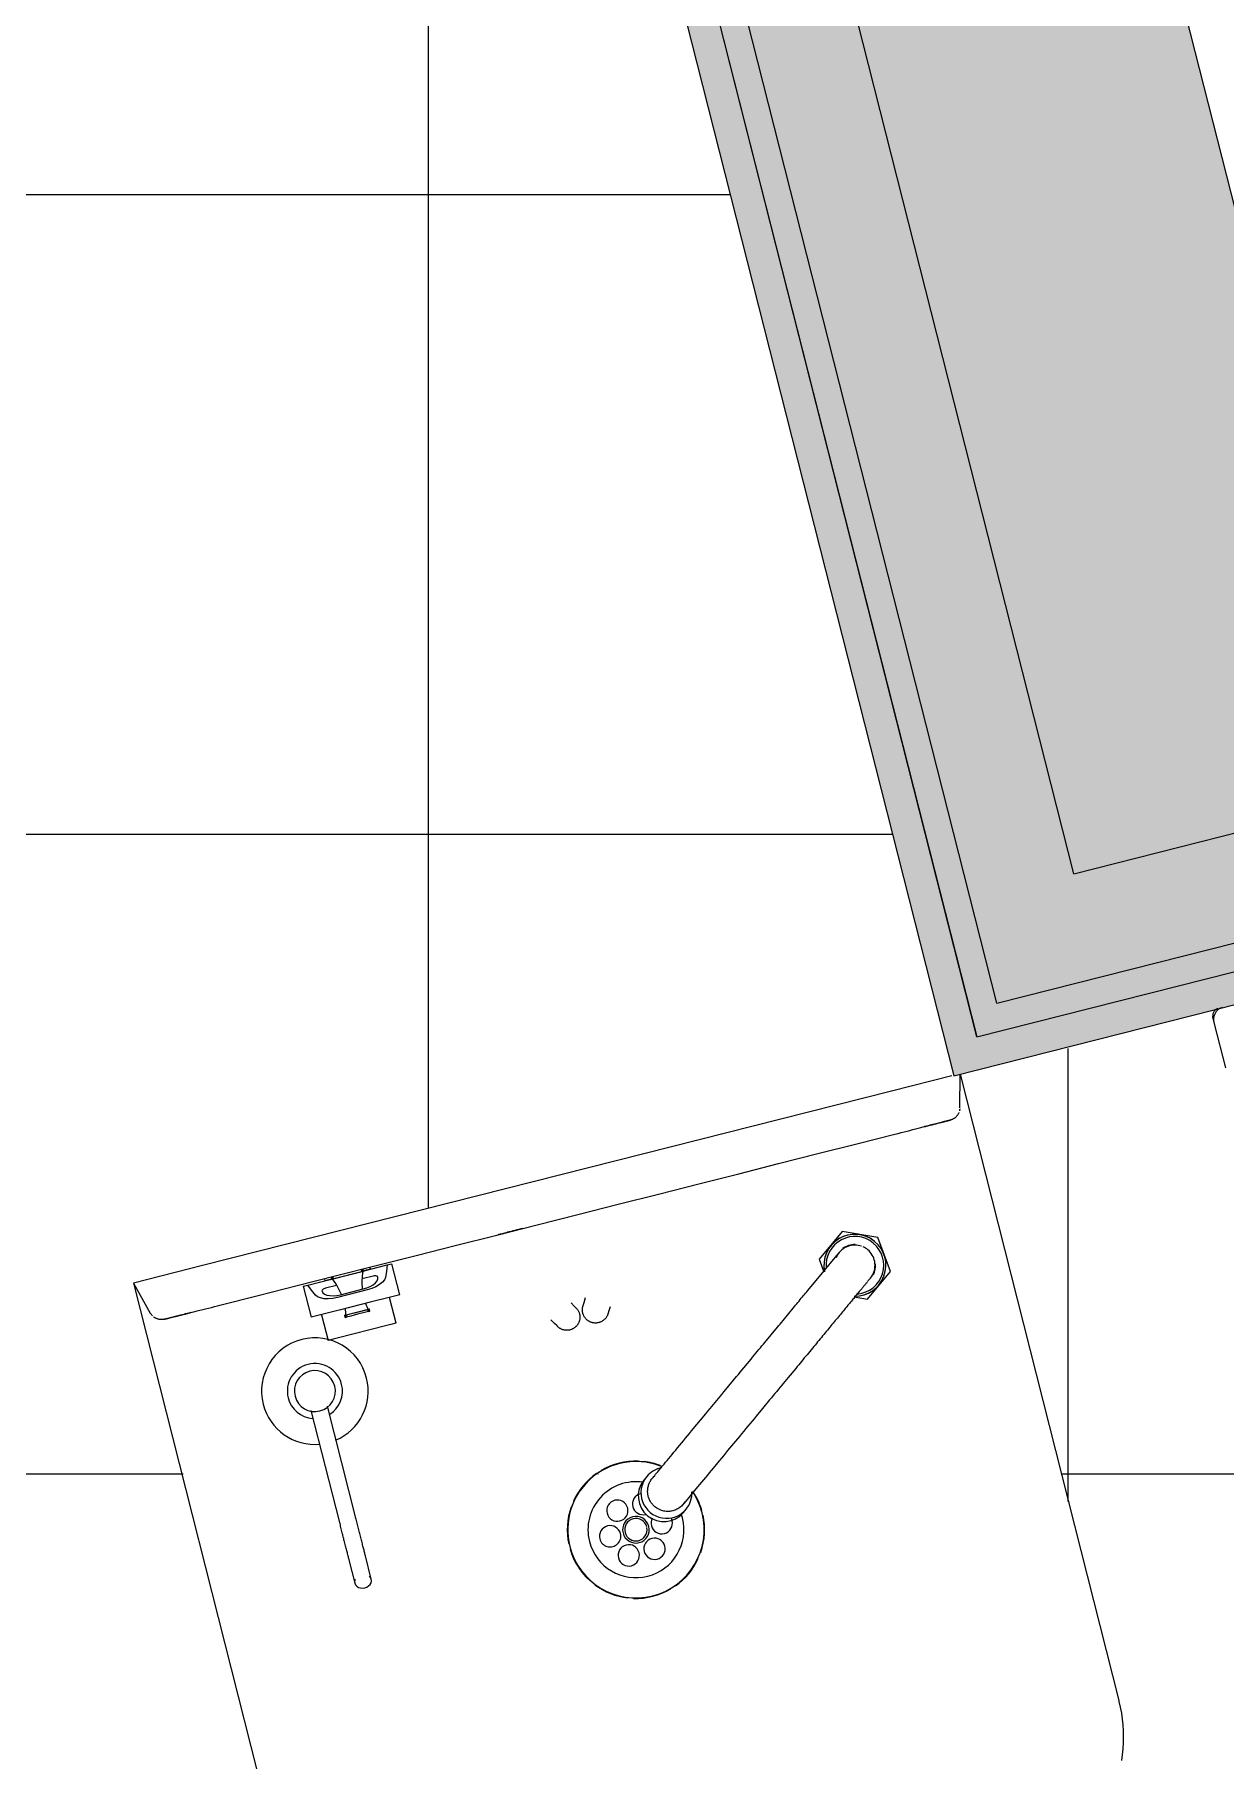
# Model space of a CAD drawing. Header units: metres. Extents: x -227.9 to -140, y 38 to 92.1.
# Drawn here: x -159.485 to -158.926, y 60.466 to 61.275 of the extents above; entities that cross this region are included whole.
import ezdxf

# ---------------------------------------------------------------- set-up
doc = ezdxf.new("R2010")
doc.units = ezdxf.units.M
for name, color, linetype, lineweight in [('A-FLOR-PATT', 7, 'Continuous', 5), ('A-WALL', 7, 'Continuous', 5), ('I-WALL', 7, 'Continuous', 5), ('Q-SPCQ', 7, 'Continuous', 5)]:
    doc.layers.add(name, color=color, linetype=linetype, lineweight=lineweight)

msp = doc.modelspace()

# ---------------------------------------------------------------- hatches: boundary and pattern name
at = {"layer": 'I-WALL', "true_color": 0xaaaaaa}
for points in [[(-159.02187, 60.97836), (-158.87647, 61.01524), (-159.0747, 61.79604), (-159.22009, 61.75913), (-159.07244, 61.17756)], [(-159.04572, 60.86914), (-158.99726, 60.88143), (-159.22009, 61.75913), (-159.26855, 61.74683), (-159.05601, 60.90966)], [(-159.04602, 60.81748), (-159.03342, 60.82067), (-159.26855, 61.74683), (-159.28115, 61.74363), (-159.06942, 60.90966)], [(-159.05736, 60.80119), (-159.04282, 60.80488), (-159.25923, 61.65798), (-159.27378, 61.6543), (-159.08488, 60.90966)], [(-158.99726, 60.88143), (-158.35418, 61.04456), (-158.37874, 61.1415), (-159.02187, 60.97836), (-159.00442, 60.90966)], [(-159.03342, 60.82067), (-158.39037, 60.9838), (-158.40265, 61.03227), (-159.04572, 60.86914)], [(-159.04282, 60.80488), (-158.39977, 60.968), (-158.40297, 60.98061), (-159.04602, 60.81748)], [(-159.05367, 60.78665), (-158.41063, 60.94977), (-158.41431, 60.96432), (-159.05736, 60.80119)]]:
    msp.add_hatch(color=253, dxfattribs=at).paths.add_polyline_path(points)

# ---------------------------------------------------------------- linework, layer by layer
at = {"layer": 'A-FLOR-PATT', "color": 9, "linetype": 'Continuous', "true_color": 0xc0c0c0}
for p, q in [((-159.3, 60.72473), (-159.3, 61.64765)), ((-161.0668, 61.2), (-159.15853, 61.2)), ((-161.37413, 60.9), (-159.08243, 60.9)), ((-159, 60.58699), (-159, 60.79954)), ((-161.37413, 60.6), (-159.41511, 60.6)), ((-159.22055, 60.6), (-159.22049, 60.6)), ((-159.00328, 60.6), (-158.32201, 60.6))]:
    msp.add_line(p, q, dxfattribs=at)
at = {"layer": 'A-WALL'}
for p, q in [((-158.99726, 60.88143), (-159.22009, 61.75913)), ((-159.03342, 60.82067), (-159.26855, 61.74683)), ((-158.99726, 60.88143), (-158.35418, 61.04456)), ((-159.03342, 60.82067), (-158.39037, 60.9838))]:
    msp.add_line(p, q, dxfattribs=at)
at = {"layer": 'I-WALL', "lineweight": 13}
for p, q in [((-158.87647, 61.01524), (-159.0747, 61.79604)), ((-159.28115, 61.74363), (-159.04282, 60.80488)), ((-159.04282, 60.80488), (-159.26292, 61.67252)), ((-159.27378, 61.6543), (-159.05367, 60.78665)), ((-159.04282, 60.80488), (-158.39977, 60.968)), ((-159.05367, 60.78665), (-158.41063, 60.94977))]:
    msp.add_line(p, q, dxfattribs=at)
at = {"layer": 'Q-SPCQ', "color": 9, "lineweight": 9, "true_color": 0xc0c0c0}
for p, q in [((-158.93209, 60.81359), (-158.9316, 60.81165)), ((-158.9316, 60.81165), (-158.9262, 60.79033)), ((-159.05462, 60.78668), (-159.08291, 60.77951)), ((-159.05082, 60.77159), (-159.0506, 60.78743)), ((-158.9761, 60.49367), (-159.05053, 60.78744)), ((-159.08291, 60.77951), (-159.40603, 60.69764)), ((-159.10594, 60.71371), (-159.11676, 60.70064)), ((-159.08921, 60.71087), (-159.10594, 60.71371)), ((-159.0833, 60.69496), (-159.08921, 60.71087)), ((-159.40603, 60.69764), (-159.43835, 60.68945)), ((-159.34506, 60.69142), (-159.33084, 60.69503)), ((-159.34409, 60.69167), (-159.33795, 60.69323)), ((-159.33795, 60.69323), (-159.3318, 60.69478)), ((-159.33179, 60.69479), (-159.32729, 60.69593)), ((-159.33153, 60.69588), (-159.33128, 60.69492)), ((-159.33084, 60.69503), (-159.33108, 60.696)), ((-159.33084, 60.69503), (-159.31933, 60.69794)), ((-159.33044, 60.69513), (-159.33084, 60.69503)), ((-159.33044, 60.69513), (-159.33068, 60.6961)), ((-159.32729, 60.69593), (-159.33044, 60.69513)), ((-159.32729, 60.69593), (-159.32753, 60.6969)), ((-159.31933, 60.69794), (-159.31715, 60.6985)), ((-159.31346, 60.68396), (-159.31715, 60.6985)), ((-159.11676, 60.70064), (-159.11458, 60.69476)), ((-159.09412, 60.68189), (-159.0833, 60.69496)), ((-159.43835, 60.68945), (-159.36385, 60.39543)), ((-159.43835, 60.68945), (-159.43049, 60.6754)), ((-159.35875, 60.68795), (-159.35657, 60.68851)), ((-159.35875, 60.68795), (-159.35507, 60.67341)), ((-159.35657, 60.68851), (-159.34506, 60.69142)), ((-159.34886, 60.69149), (-159.34861, 60.69052)), ((-159.34861, 60.69052), (-159.34411, 60.69166)), ((-159.34546, 60.69132), (-159.34861, 60.69052)), ((-159.34312, 60.68834), (-159.34827, 60.68704)), ((-159.34571, 60.69229), (-159.34546, 60.69132)), ((-159.34506, 60.69142), (-159.34546, 60.69132)), ((-159.34531, 60.69239), (-159.34506, 60.69142)), ((-159.34462, 60.69154), (-159.34486, 60.69251)), ((-159.32876, 60.68621), (-159.34269, 60.68268)), ((-159.34127, 60.684), (-159.33064, 60.68669)), ((-159.32592, 60.6927), (-159.33108, 60.69139)), ((-159.34123, 60.67692), (-159.35068, 60.67453)), ((-159.3273, 60.68045), (-159.34123, 60.67692)), ((-159.32838, 60.67708), (-159.33867, 60.67447)), ((-159.33034, 60.67658), (-159.32771, 60.67725)), ((-159.32857, 60.67703), (-159.32833, 60.67606)), ((-159.32801, 60.67718), (-159.32838, 60.67708)), ((-159.32814, 60.67611), (-159.32838, 60.67708)), ((-159.32771, 60.67725), (-159.32801, 60.67718)), ((-159.32801, 60.67718), (-159.32776, 60.67621)), ((-159.32747, 60.67628), (-159.32771, 60.67725)), ((-159.31785, 60.68284), (-159.3273, 60.68045)), ((-159.31524, 60.67061), (-159.31831, 60.68273)), ((-159.31346, 60.68396), (-159.31785, 60.68284)), ((-159.1003, 60.68294), (-159.09412, 60.68189)), ((-159.35068, 60.67453), (-159.35507, 60.67341)), ((-159.35022, 60.67464), (-159.34715, 60.66252)), ((-159.31952, 60.66953), (-159.34287, 60.66361)), ((-159.33934, 60.6743), (-159.33671, 60.67497)), ((-159.33905, 60.67438), (-159.33934, 60.6743)), ((-159.33934, 60.6743), (-159.3391, 60.67333)), ((-159.33647, 60.674), (-159.3391, 60.67333)), ((-159.3391, 60.67333), (-159.3388, 60.67341)), ((-159.33867, 60.67447), (-159.33905, 60.67438)), ((-159.33905, 60.67438), (-159.3388, 60.67341)), ((-159.3388, 60.67341), (-159.33843, 60.6735)), ((-159.33867, 60.67447), (-159.33843, 60.6735)), ((-159.33824, 60.67355), (-159.33848, 60.67452)), ((-159.3367, 60.67497), (-159.33353, 60.67578)), ((-159.33328, 60.67481), (-159.33646, 60.674)), ((-159.33353, 60.67578), (-159.33035, 60.67658)), ((-159.33011, 60.67561), (-159.33328, 60.67481)), ((-159.32747, 60.67628), (-159.3301, 60.67561)), ((-159.32814, 60.67611), (-159.32776, 60.67621)), ((-159.32776, 60.67621), (-159.32747, 60.67628)), ((-159.31761, 60.67001), (-159.31952, 60.66953)), ((-159.31535, 60.67058), (-159.31761, 60.67001)), ((-159.34478, 60.66313), (-159.34704, 60.66255)), ((-159.34287, 60.66361), (-159.34478, 60.66313)), ((-159.35513, 60.62975), (-159.34182, 60.57722)), ((-159.33407, 60.57919), (-159.34738, 60.63171)), ((-159.19767, 60.59871), (-159.19893, 60.59719)), ((-159.18044, 60.58188), (-159.17918, 60.5834)), ((-159.33737, 60.55963), (-159.33459, 60.54868)), ((-159.32684, 60.55065), (-159.32961, 60.56159))]:
    msp.add_line(p, q, dxfattribs=at)
at = {"layer": 'Q-SPCQ', "color": 9, "lineweight": 9, "true_color": 0xc0c0c0, "flags": 128}
for points in [[(-159.08122, 60.7593), (-159.07976, 60.75967), (-159.07833, 60.76003), (-159.07693, 60.76039), (-159.07555, 60.76074), (-159.07421, 60.76108), (-159.07289, 60.76141), (-159.07161, 60.76174), (-159.07036, 60.76205), (-159.06916, 60.76236), (-159.06799, 60.76266), (-159.06686, 60.76294), (-159.06578, 60.76322), (-159.06475, 60.76348), (-159.06376, 60.76373), (-159.06282, 60.76397), (-159.06193, 60.76419), (-159.06109, 60.7644), (-159.0603, 60.7646), (-159.05957, 60.76479), (-159.05889, 60.76496), (-159.05827, 60.76512), (-159.05771, 60.76526), (-159.0572, 60.76539), (-159.05676, 60.7655), (-159.05637, 60.7656), (-159.05605, 60.76568), (-159.05578, 60.76575), (-159.05558, 60.7658), (-159.05544, 60.76584), (-159.05536, 60.76586), (-159.05534, 60.76586)], [(-159.05534, 60.76586), (-159.05536, 60.76586), (-159.05542, 60.76584), (-159.05552, 60.76582), (-159.05565, 60.76578), (-159.05583, 60.76574), (-159.05604, 60.76568)], [(-159.05123, 60.76949), (-159.05132, 60.76926), (-159.05142, 60.76905), (-159.05153, 60.76883), (-159.05165, 60.76862), (-159.05178, 60.76842), (-159.05191, 60.76822), (-159.05205, 60.76803), (-159.0522, 60.76784), (-159.05236, 60.76766), (-159.05252, 60.76748), (-159.0527, 60.76732), (-159.05287, 60.76715), (-159.05306, 60.767), (-159.05325, 60.76685), (-159.05344, 60.76671), (-159.05364, 60.76658), (-159.05385, 60.76646), (-159.05406, 60.76635), (-159.05428, 60.76624), (-159.0545, 60.76614), (-159.05472, 60.76605), (-159.05495, 60.76598), (-159.05518, 60.76591), (-159.05534, 60.76586)], [(-159.05084, 60.77112), (-159.05087, 60.77088), (-159.05091, 60.77064), (-159.05095, 60.7704), (-159.05101, 60.77017)], [(-159.3979, 60.67907), (-159.37987, 60.68364), (-159.3616, 60.68826), (-159.34315, 60.69294), (-159.32453, 60.69766), (-159.30577, 60.70241), (-159.28691, 60.70719), (-159.26797, 60.71199), (-159.24898, 60.7168), (-159.22998, 60.72161), (-159.211, 60.72642), (-159.19206, 60.73122), (-159.1732, 60.736), (-159.15444, 60.74075), (-159.13582, 60.74547), (-159.11736, 60.75015), (-159.09911, 60.75477), (-159.08122, 60.7593)], [(-159.05629, 60.76562), (-159.05658, 60.76555), (-159.0569, 60.76547), (-159.05726, 60.76537), (-159.05766, 60.76527), (-159.05809, 60.76517), (-159.05855, 60.76505), (-159.05905, 60.76492), (-159.05958, 60.76479), (-159.06015, 60.76464), (-159.06074, 60.76449), (-159.06137, 60.76433), (-159.06202, 60.76417), (-159.0627, 60.764), (-159.06341, 60.76382), (-159.06415, 60.76363), (-159.06491, 60.76344), (-159.06569, 60.76324), (-159.0665, 60.76303), (-159.06733, 60.76282), (-159.06748, 60.76279)], [(-159.19501, 60.59794), (-159.19467, 60.59835), (-159.1943, 60.59879), (-159.1939, 60.59928), (-159.19347, 60.5998), (-159.19301, 60.60036), (-159.19251, 60.60096), (-159.19198, 60.6016), (-159.19142, 60.60228), (-159.19082, 60.603), (-159.19019, 60.60376), (-159.18953, 60.60456), (-159.18883, 60.6054), (-159.18811, 60.60627), (-159.18735, 60.60719), (-159.18657, 60.60813), (-159.18577, 60.60911), (-159.18493, 60.61011), (-159.18408, 60.61114), (-159.1832, 60.6122), (-159.1823, 60.61328), (-159.18139, 60.61439), (-159.18046, 60.61551), (-159.17952, 60.61665), (-159.17856, 60.6178), (-159.1776, 60.61897), (-159.17662, 60.62015), (-159.17, 60.62815), (-159.16898, 60.62938), (-159.16796, 60.63061), (-159.16248, 60.63722), (-159.16151, 60.6384), (-159.16055, 60.63955), (-159.15556, 60.64559), (-159.15469, 60.64663), (-159.15384, 60.64766), (-159.14875, 60.65381), (-159.14799, 60.65472), (-159.14725, 60.65563), (-159.14651, 60.65652), (-159.14578, 60.6574), (-159.14506, 60.65827), (-159.14434, 60.65913), (-159.14364, 60.65998), (-159.14294, 60.66083), (-159.14225, 60.66166), (-159.13639, 60.66873), (-159.13576, 60.6695), (-159.13513, 60.67026), (-159.12895, 60.67773), (-159.12839, 60.67841), (-159.12783, 60.67908), (-159.12728, 60.67974), (-159.12674, 60.6804), (-159.1262, 60.68105), (-159.12567, 60.68169), (-159.12515, 60.68232), (-159.12463, 60.68294), (-159.12412, 60.68356), (-159.12361, 60.68417), (-159.12312, 60.68477), (-159.12263, 60.68536), (-159.12214, 60.68595), (-159.11447, 60.69521), (-159.10927, 60.70149), (-159.10743, 60.70371), (-159.10733, 60.70384)], [(-159.31933, 60.69794), (-159.31967, 60.69504), (-159.3202, 60.69211)], [(-159.35302, 60.68379), (-159.35489, 60.68612), (-159.35657, 60.68851)], [(-159.34827, 60.68704), (-159.34869, 60.68691), (-159.34908, 60.68674), (-159.34942, 60.68654), (-159.34969, 60.68632), (-159.34987, 60.68609), (-159.34997, 60.68587), (-159.34996, 60.68566)], [(-159.34996, 60.68566), (-159.34956, 60.6849), (-159.34879, 60.68428), (-159.34769, 60.68382), (-159.34632, 60.68356), (-159.34473, 60.6835), (-159.34302, 60.68365), (-159.34127, 60.684)], [(-159.33064, 60.68669), (-159.32893, 60.68722), (-159.32735, 60.68791), (-159.32599, 60.68871), (-159.3249, 60.6896), (-159.32415, 60.69052), (-159.32377, 60.69143), (-159.32378, 60.69229)], [(-159.3202, 60.69211), (-159.32068, 60.69098), (-159.32162, 60.68983), (-159.32297, 60.68873), (-159.32467, 60.68772), (-159.32664, 60.68687), (-159.32876, 60.68621)], [(-159.32378, 60.69229), (-159.32388, 60.69248), (-159.32407, 60.69263), (-159.32434, 60.69274), (-159.32468, 60.69281), (-159.32507, 60.69282), (-159.32549, 60.69278), (-159.32592, 60.6927)], [(-159.09399, 60.69024), (-159.09414, 60.69006), (-159.0943, 60.68987), (-159.09447, 60.68967), (-159.09464, 60.68946), (-159.09482, 60.68924), (-159.09501, 60.68901), (-159.09521, 60.68877), (-159.09542, 60.68852), (-159.09564, 60.68826), (-159.09586, 60.68799), (-159.0961, 60.6877), (-159.09634, 60.68741), (-159.09659, 60.68711), (-159.09684, 60.6868), (-159.09711, 60.68648), (-159.09738, 60.68615), (-159.09767, 60.68581), (-159.09796, 60.68546), (-159.09826, 60.6851), (-159.09856, 60.68473), (-159.09888, 60.68435), (-159.0992, 60.68396), (-159.09953, 60.68356), (-159.09987, 60.68315), (-159.10021, 60.68273), (-159.10057, 60.6823), (-159.10093, 60.68187), (-159.1013, 60.68142), (-159.10168, 60.68096), (-159.10206, 60.6805), (-159.10246, 60.68002), (-159.10286, 60.67954), (-159.10326, 60.67905), (-159.10368, 60.67855), (-159.1041, 60.67804), (-159.10453, 60.67752), (-159.10497, 60.67699), (-159.10541, 60.67645), (-159.10586, 60.67591), (-159.10632, 60.67535), (-159.10679, 60.67479), (-159.10726, 60.67422), (-159.10774, 60.67364), (-159.10823, 60.67305), (-159.10872, 60.67246), (-159.10922, 60.67185), (-159.10973, 60.67124), (-159.11024, 60.67062), (-159.11076, 60.66999), (-159.11129, 60.66936), (-159.11182, 60.66871), (-159.11236, 60.66806), (-159.1129, 60.6674), (-159.11346, 60.66674), (-159.11401, 60.66606), (-159.11458, 60.66538), (-159.11515, 60.66469), (-159.11573, 60.664), (-159.11631, 60.66329), (-159.1169, 60.66258), (-159.11749, 60.66186), (-159.11809, 60.66114), (-159.1187, 60.66041), (-159.11931, 60.65967), (-159.11993, 60.65892), (-159.12055, 60.65817), (-159.12118, 60.65741), (-159.12181, 60.65665), (-159.12245, 60.65588), (-159.12309, 60.6551), (-159.12374, 60.65432), (-159.1244, 60.65353), (-159.12506, 60.65273), (-159.12572, 60.65192), (-159.12639, 60.65111), (-159.12707, 60.65029), (-159.12776, 60.64947), (-159.13136, 60.64511), (-159.13209, 60.64423), (-159.13283, 60.64333), (-159.13359, 60.64243), (-159.13435, 60.64151), (-159.13512, 60.64057), (-159.1359, 60.63963), (-159.1367, 60.63867), (-159.13751, 60.63769), (-159.13833, 60.6367), (-159.13916, 60.63569), (-159.14001, 60.63466), (-159.14329, 60.63071), (-159.14635, 60.62701), (-159.14731, 60.62585), (-159.15017, 60.6224), (-159.15117, 60.62119), (-159.15218, 60.61997), (-159.15319, 60.61874), (-159.15421, 60.61751), (-159.15695, 60.61421), (-159.1597, 60.61088), (-159.1607, 60.60968), (-159.16168, 60.60849), (-159.16266, 60.60731), (-159.16363, 60.60613), (-159.16653, 60.60264), (-159.16744, 60.60153), (-159.16835, 60.60044), (-159.16923, 60.59938), (-159.17198, 60.59605), (-159.17455, 60.59295), (-159.17729, 60.58963), (-159.1793, 60.58721), (-159.18042, 60.58586)], [(-159.42378, 60.67251), (-159.42374, 60.67252), (-159.42365, 60.67254), (-159.4235, 60.67258), (-159.42328, 60.67264), (-159.423, 60.67271), (-159.42266, 60.67279), (-159.42226, 60.67289), (-159.42181, 60.67301), (-159.42129, 60.67314), (-159.42071, 60.67329), (-159.42008, 60.67345), (-159.41939, 60.67362), (-159.41865, 60.67381), (-159.41785, 60.67401), (-159.417, 60.67423), (-159.41609, 60.67446), (-159.41514, 60.6747), (-159.41414, 60.67495), (-159.4131, 60.67522), (-159.412, 60.67549), (-159.41087, 60.67578), (-159.40969, 60.67608), (-159.40848, 60.67639), (-159.40722, 60.6767), (-159.40593, 60.67703), (-159.40461, 60.67737), (-159.40326, 60.67771), (-159.40187, 60.67806), (-159.40046, 60.67842), (-159.39903, 60.67878), (-159.3979, 60.67907)], [(-159.34269, 60.68268), (-159.34487, 60.68225), (-159.347, 60.68207), (-159.34897, 60.68214), (-159.35069, 60.68246), (-159.35206, 60.68302), (-159.35302, 60.68379)], [(-159.23305, 60.68012), (-159.23163, 60.67866), (-159.23087, 60.67788), (-159.23074, 60.67775)], [(-159.23074, 60.67775), (-159.23057, 60.67757), (-159.23041, 60.67738), (-159.23026, 60.67719), (-159.23011, 60.67699), (-159.22998, 60.67678), (-159.22985, 60.67657), (-159.22973, 60.67636), (-159.22961, 60.67614), (-159.22951, 60.67592), (-159.22942, 60.67569), (-159.22933, 60.67546), (-159.22926, 60.67523), (-159.22919, 60.67499), (-159.22913, 60.67475), (-159.22909, 60.67451), (-159.22905, 60.67426), (-159.22902, 60.67402), (-159.22901, 60.67377), (-159.229, 60.67353), (-159.229, 60.67328), (-159.22901, 60.67304), (-159.22903, 60.67279), (-159.22906, 60.67255), (-159.22911, 60.67231), (-159.22916, 60.67206), (-159.22922, 60.67183), (-159.22929, 60.67159), (-159.22937, 60.67136), (-159.22945, 60.67113), (-159.22955, 60.6709), (-159.22966, 60.67068), (-159.22977, 60.67046), (-159.2299, 60.67025), (-159.23003, 60.67004), (-159.23017, 60.66984), (-159.23032, 60.66965), (-159.23048, 60.66946), (-159.23064, 60.66927), (-159.23081, 60.6691), (-159.23086, 60.66905)], [(-159.22335, 60.67095), (-159.22358, 60.67102), (-159.22381, 60.6711), (-159.22404, 60.6712), (-159.22427, 60.67129), (-159.22449, 60.6714), (-159.2247, 60.67152), (-159.22492, 60.67165), (-159.22512, 60.67178), (-159.22532, 60.67192), (-159.22552, 60.67207), (-159.22571, 60.67223), (-159.22589, 60.67239), (-159.22606, 60.67257), (-159.22623, 60.67274), (-159.22639, 60.67293), (-159.22655, 60.67312), (-159.22669, 60.67332), (-159.22683, 60.67352), (-159.22696, 60.67373), (-159.22708, 60.67395), (-159.2272, 60.67417), (-159.2273, 60.67439), (-159.22739, 60.67462), (-159.22748, 60.67485), (-159.22756, 60.67508), (-159.22762, 60.67532), (-159.22768, 60.67556), (-159.22773, 60.6758), (-159.22777, 60.67604), (-159.22779, 60.67629), (-159.22781, 60.67653), (-159.22782, 60.67678), (-159.22782, 60.67702), (-159.22781, 60.67727), (-159.22779, 60.67751), (-159.22776, 60.67776), (-159.22772, 60.678), (-159.22767, 60.67824), (-159.22761, 60.67848), (-159.22759, 60.67854)], [(-159.22759, 60.67854), (-159.22746, 60.67901), (-159.22707, 60.68039), (-159.22642, 60.6827)], [(-159.21485, 60.67838), (-159.21541, 60.67642), (-159.2157, 60.67538), (-159.21575, 60.6752)], [(-159.42952, 60.67411), (-159.42968, 60.67429), (-159.42984, 60.67447), (-159.42999, 60.67465), (-159.43014, 60.67485), (-159.43027, 60.67504), (-159.4304, 60.67525), (-159.43049, 60.6754)], [(-159.42378, 60.67251), (-159.42401, 60.67246), (-159.42425, 60.67241), (-159.42448, 60.67238), (-159.42472, 60.67235), (-159.42496, 60.67233), (-159.4252, 60.67233), (-159.42544, 60.67233), (-159.42568, 60.67234), (-159.42592, 60.67236), (-159.42616, 60.6724), (-159.42639, 60.67244), (-159.42663, 60.67249), (-159.42686, 60.67255), (-159.42709, 60.67262), (-159.42732, 60.67269), (-159.42754, 60.67278), (-159.42776, 60.67288), (-159.42798, 60.67298), (-159.42819, 60.6731), (-159.42839, 60.67322), (-159.4286, 60.67335), (-159.42879, 60.67349), (-159.42898, 60.67363)], [(-159.41164, 60.67559), (-159.41247, 60.67537), (-159.41328, 60.67517), (-159.41407, 60.67497), (-159.41483, 60.67478), (-159.41557, 60.67459), (-159.41629, 60.67441), (-159.41698, 60.67423), (-159.41764, 60.67407), (-159.41827, 60.67391), (-159.41887, 60.67375), (-159.41944, 60.67361), (-159.41998, 60.67347), (-159.42048, 60.67335), (-159.42095, 60.67323), (-159.42139, 60.67312), (-159.42179, 60.67301), (-159.42216, 60.67292), (-159.42249, 60.67284), (-159.42278, 60.67276), (-159.42304, 60.6727), (-159.42326, 60.67264), (-159.42344, 60.6726), (-159.42358, 60.67256), (-159.42368, 60.67253), (-159.42375, 60.67252), (-159.42378, 60.67251)], [(-159.23955, 60.66917), (-159.23989, 60.66951), (-159.24089, 60.67054), (-159.24256, 60.67226)], [(-159.23086, 60.66905), (-159.23104, 60.66888), (-159.23122, 60.66872), (-159.23142, 60.66857), (-159.23162, 60.66842), (-159.23182, 60.66828), (-159.23203, 60.66816), (-159.23224, 60.66804), (-159.23246, 60.66792), (-159.23269, 60.66782), (-159.23291, 60.66773), (-159.23314, 60.66764), (-159.23338, 60.66757), (-159.23362, 60.6675), (-159.23385, 60.66744), (-159.2341, 60.6674), (-159.23434, 60.66736), (-159.23458, 60.66733), (-159.23483, 60.66731), (-159.23507, 60.66731), (-159.23532, 60.66731), (-159.23557, 60.66732), (-159.23581, 60.66734), (-159.23606, 60.66737), (-159.2363, 60.66742), (-159.23654, 60.66747), (-159.23678, 60.66753), (-159.23701, 60.6676), (-159.23725, 60.66768), (-159.23748, 60.66776), (-159.2377, 60.66786), (-159.23792, 60.66797), (-159.23814, 60.66808), (-159.23835, 60.66821), (-159.23856, 60.66834), (-159.23876, 60.66848), (-159.23896, 60.66863), (-159.23915, 60.66879), (-159.23933, 60.66895), (-159.23951, 60.66912), (-159.23955, 60.66917)], [(-159.21575, 60.6752), (-159.21583, 60.67496), (-159.21591, 60.67473), (-159.216, 60.6745), (-159.2161, 60.67428), (-159.2162, 60.67406), (-159.21632, 60.67384), (-159.21645, 60.67363), (-159.21658, 60.67342), (-159.21672, 60.67322), (-159.21687, 60.67303), (-159.21703, 60.67284), (-159.2172, 60.67265), (-159.21737, 60.67248), (-159.21755, 60.67231), (-159.21773, 60.67215), (-159.21792, 60.67199), (-159.21812, 60.67185), (-159.21833, 60.67171), (-159.21854, 60.67158), (-159.21875, 60.67146), (-159.21897, 60.67135), (-159.21919, 60.67124), (-159.21942, 60.67115), (-159.21965, 60.67106), (-159.21988, 60.67099), (-159.22012, 60.67092), (-159.22036, 60.67086), (-159.2206, 60.67081), (-159.22084, 60.67078), (-159.22109, 60.67075), (-159.22133, 60.67073), (-159.22158, 60.67072), (-159.22182, 60.67072), (-159.22207, 60.67073), (-159.22232, 60.67075), (-159.22256, 60.67078), (-159.2228, 60.67083), (-159.22304, 60.67088), (-159.22328, 60.67093), (-159.22335, 60.67095)], [(-159.34182, 60.57722), (-159.34168, 60.57663), (-159.34152, 60.57603), (-159.34137, 60.57543), (-159.34122, 60.57482), (-159.34106, 60.57421), (-159.3409, 60.57359), (-159.34075, 60.57297), (-159.34059, 60.57235), (-159.34043, 60.57173), (-159.34028, 60.57111), (-159.34012, 60.5705), (-159.33996, 60.56988), (-159.33981, 60.56927), (-159.33966, 60.56866), (-159.3395, 60.56806), (-159.33935, 60.56747), (-159.3392, 60.56688), (-159.33906, 60.5663), (-159.33891, 60.56573), (-159.33877, 60.56517), (-159.33863, 60.56462), (-159.3385, 60.56409), (-159.33836, 60.56356), (-159.33824, 60.56306), (-159.33811, 60.56256), (-159.33799, 60.56208), (-159.33787, 60.56162), (-159.33776, 60.56117), (-159.33765, 60.56074), (-159.33755, 60.56033), (-159.33745, 60.55994), (-159.33737, 60.55963)], [(-159.32961, 60.56159), (-159.32971, 60.56196), (-159.32981, 60.56236), (-159.32991, 60.56277), (-159.33002, 60.5632), (-159.33013, 60.56365), (-159.33025, 60.56412), (-159.33037, 60.5646), (-159.3305, 60.56509), (-159.33063, 60.56561), (-159.33076, 60.56613), (-159.3309, 60.56667), (-159.33104, 60.56722), (-159.33118, 60.56778), (-159.33132, 60.56835), (-159.33147, 60.56893), (-159.33162, 60.56952), (-159.33177, 60.57011), (-159.33192, 60.57072), (-159.33208, 60.57132), (-159.33223, 60.57194), (-159.33239, 60.57255), (-159.33255, 60.57317), (-159.3327, 60.57379), (-159.33286, 60.57441), (-159.33302, 60.57503), (-159.33317, 60.57565), (-159.33333, 60.57626), (-159.33348, 60.57688), (-159.33364, 60.57749), (-159.33379, 60.57809), (-159.33394, 60.57868), (-159.33407, 60.57919)], [(-158.97483, 60.46548), (-158.97444, 60.46826), (-158.97417, 60.47104), (-158.97401, 60.47384), (-158.97396, 60.47664), (-158.97402, 60.47944), (-158.97419, 60.48223), (-158.97448, 60.48501), (-158.97488, 60.48779), (-158.97538, 60.49054), (-158.976, 60.49327), (-158.9761, 60.49367)]]:
    msp.add_lwpolyline(points, dxfattribs=at)
at = {"layer": 'Q-SPCQ', "color": 9, "lineweight": 9, "true_color": 0xc0c0c0}
for centre, radius, start, end in [((-158.92822, 60.81458), 0.004, 112.72286, 194.21778), ((-158.92822, 60.81458), 0.004, 112.72286, 194.21778), ((-158.92579, 60.81313), 0.006, 109.87294, 194.21778), ((-158.92579, 60.81313), 0.006, 109.87294, 194.21778), ((-159.10003, 60.6978), 0.01454, 50.37617, 192.48156), ((-159.10003, 60.6978), 0.01454, 50.37617, 191.29031), ((-159.10003, 60.6978), 0.01354, 50.37617, 185.37617), ((-159.10003, 60.6978), 0.00974, 89.36517, 125.42668), ((-159.10003, 60.6978), 0.01454, 268.9319, 50.37617), ((-159.10003, 60.6978), 0.01454, 269.46203, 50.37617), ((-159.10003, 60.6978), 0.01354, 275.37617, 50.37617), ((-159.301, 60.68996), 0.03026, 170.3661, 186.36599), ((-159.10003, 60.6978), 0.00974, 332.86175, 4.26248), ((-159.36889, 60.67276), 0.03026, 22.02677, 38.06945), ((-159.36889, 60.67276), 0.03026, 3.24109, 8.95888), ((-159.301, 60.68996), 0.03026, 199.47667, 205.19446), ((-159.3533, 60.63879), 0.025, 14.21778, 194.21778), ((-159.3533, 60.63879), 0.01293, 14.21778, 194.21778), ((-159.3533, 60.63879), 0.0096, 14.21778, 194.21778), ((-159.3533, 60.63879), 0.025, 292.92261, 14.21778), ((-159.3533, 60.63879), 0.0096, 194.21778, 14.21778), ((-159.3533, 60.63879), 0.01293, 303.03891, 14.21778), ((-159.3533, 60.63879), 0.025, 194.21778, 275.51295), ((-159.3533, 60.63879), 0.01293, 194.21778, 265.39665), ((-159.20272, 60.57378), 0.032, 69.79557, 194.21778), ((-159.20272, 60.57378), 0.032, 67.01557, 194.21778), ((-159.20272, 60.57378), 0.03221, 88.01647, 120.41908), ((-159.20272, 60.57378), 0.03221, 69.26872, 83.08924), ((-159.20272, 60.57378), 0.03221, 125.16635, 155.23226), ((-159.20272, 60.57378), 0.0225, 81.33921, 194.21778), ((-159.19934, 60.5858), 0.005, 104.21778, 194.21778), ((-159.20272, 60.57378), 0.032, 14.21778, 34.15642), ((-159.20272, 60.57378), 0.032, 14.21778, 30.97962), ((-159.20272, 60.57378), 0.03221, 16.24572, 31.51047), ((-159.20272, 60.57378), 0.03221, 160.75797, 192.18983), ((-159.20272, 60.57378), 0.032, 194.21778, 14.21778), ((-159.20272, 60.57378), 0.032, 194.21778, 14.21778), ((-159.21144, 60.58272), 0.005, 14.21778, 194.21778), ((-159.21144, 60.58272), 0.005, 194.21778, 14.21778), ((-159.20272, 60.57378), 0.00625, 14.21778, 194.21778), ((-159.19934, 60.5858), 0.005, 194.21778, 284.21778), ((-159.20272, 60.57378), 0.0225, 14.21778, 19.45043), ((-159.20272, 60.57378), 0.03221, 340.75797, 12.18983), ((-159.20272, 60.57378), 0.0225, 194.21778, 14.21778), ((-159.21482, 60.57069), 0.005, 14.42832, 194.00723), ((-159.21482, 60.57069), 0.005, 194.00723, 14.42832), ((-159.20272, 60.57378), 0.00625, 194.21778, 14.21778), ((-159.20272, 60.57378), 0.00526, 14.21778, 194.21778), ((-159.20272, 60.57378), 0.00526, 194.21778, 10.66019), ((-159.19062, 60.57686), 0.005, 152.79269, 194.42832), ((-159.19062, 60.57686), 0.005, 194.42832, 14.00723), ((-159.19062, 60.57686), 0.005, 14.00723, 27.88578), ((-159.20272, 60.57378), 0.03221, 196.24572, 227.67759), ((-159.2061, 60.56176), 0.005, 14.21778, 194.21778), ((-159.194, 60.56484), 0.005, 14.21778, 194.21778), ((-159.194, 60.56484), 0.005, 194.21778, 14.21778), ((-159.2061, 60.56176), 0.005, 194.21778, 14.21778), ((-159.20272, 60.57378), 0.03221, 305.16635, 335.23226), ((-159.20272, 60.57378), 0.03221, 233.20329, 263.26921), ((-159.20272, 60.57378), 0.03221, 268.01647, 300.41908)]:
    msp.add_arc(centre, radius, start, end, dxfattribs=at)
for centre, major_axis, ratio, start_param, end_param in [((-159.18968, 60.58954), (-0.00924, 0.00765), 0.992546, 0.009661, 3.141593), ((-159.18842, 60.59106), (-0.00924, 0.00765), 0.992546, 0, 3.141593), ((-159.18842, 60.59106), (-0.00924, 0.00765), 0.992546, 5.576204, 6.283185), ((-159.18842, 60.59106), (-0.00924, 0.00765), 0.992546, 3.141593, 3.872042), ((-159.33072, 60.54966), (0.00388, 0.00098), 0.809017, 2.617994, 4.712389), ((-159.33072, 60.54966), (0.00388, 0.00098), 0.809017, 4.712389, 6.806784)]:
    msp.add_ellipse(centre, major_axis=major_axis, ratio=ratio, start_param=start_param, end_param=end_param, dxfattribs=at)
for points, knots in [([(-159.26751, 60.7121), (-159.26751, 60.7121), (-159.26613, 60.71245), (-159.26114, 60.71372), (-159.25706, 60.71475), (-159.25572, 60.71509)], [0, 0, 0, 0, 0.3926991, 0.7853982, 0.9601879, 0.9601879, 0.9601879, 0.9601879]), ([(-159.25572, 60.71509), (-159.25706, 60.71475), (-159.26114, 60.71372), (-159.26613, 60.71245), (-159.26751, 60.7121), (-159.26751, 60.7121)], [5.3229974, 5.3229974, 5.3229974, 5.3229974, 5.4977871, 5.8904862, 6.2831853, 6.2831853, 6.2831853, 6.2831853]), ([(-159.09685, 60.70672), (-159.09789, 60.70709), (-159.1001, 60.70746), (-159.1034, 60.70686), (-159.1063, 60.70516), (-159.108, 60.70311), (-159.10866, 60.70173), (-159.10882, 60.70133)], [0.1111111, 0.1111111, 0.1111111, 0.1111111, 0.2222222, 0.3333333, 0.4444444, 0.5555556, 0.5983775, 0.5983775, 0.5983775, 0.5983775]), ([(-159.19381, 60.58453), (-159.19426, 60.58491), (-159.19506, 60.58571), (-159.196, 60.58704), (-159.1967, 60.58857), (-159.19714, 60.59018), (-159.19727, 60.59185), (-159.19713, 60.59351), (-159.19668, 60.59512), (-159.19593, 60.59675), (-159.19493, 60.5981), (-159.19414, 60.59887), (-159.19383, 60.59913)], [0, 0, 0, 0, 0.0555556, 0.1111111, 0.1666667, 0.2222222, 0.2777778, 0.3333333, 0.3888889, 0.4444444, 0.5138889, 0.5555556, 0.5555556, 0.5555556, 0.5555556]), ([(-159.17946, 60.58724), (-159.18015, 60.58605), (-159.18155, 60.58448), (-159.18399, 60.58308), (-159.18598, 60.58248), (-159.18805, 60.58229), (-159.19086, 60.58269), (-159.19269, 60.58362), (-159.19381, 60.58453)], [0.4444444, 0.4444444, 0.4444444, 0.4444444, 0.5833333, 0.6527778, 0.7222222, 0.7916667, 0.8611111, 1, 1, 1, 1])]:
    msp.add_open_spline(points, degree=3, knots=knots, dxfattribs=at)
for points in [[(-159.09399, 60.70509), (-159.09465, 60.70564), (-159.09538, 60.70609), (-159.09616, 60.70644)], [(-159.0939, 60.69058), (-159.09306, 60.6913), (-159.09163, 60.69302), (-159.0905, 60.69619), (-159.09053, 60.69954), (-159.0917, 60.70269), (-159.09314, 60.70439), (-159.09399, 60.70509)]]:
    msp.add_open_spline(points, degree=3, dxfattribs=at)

doc.saveas('drawing.dxf')
